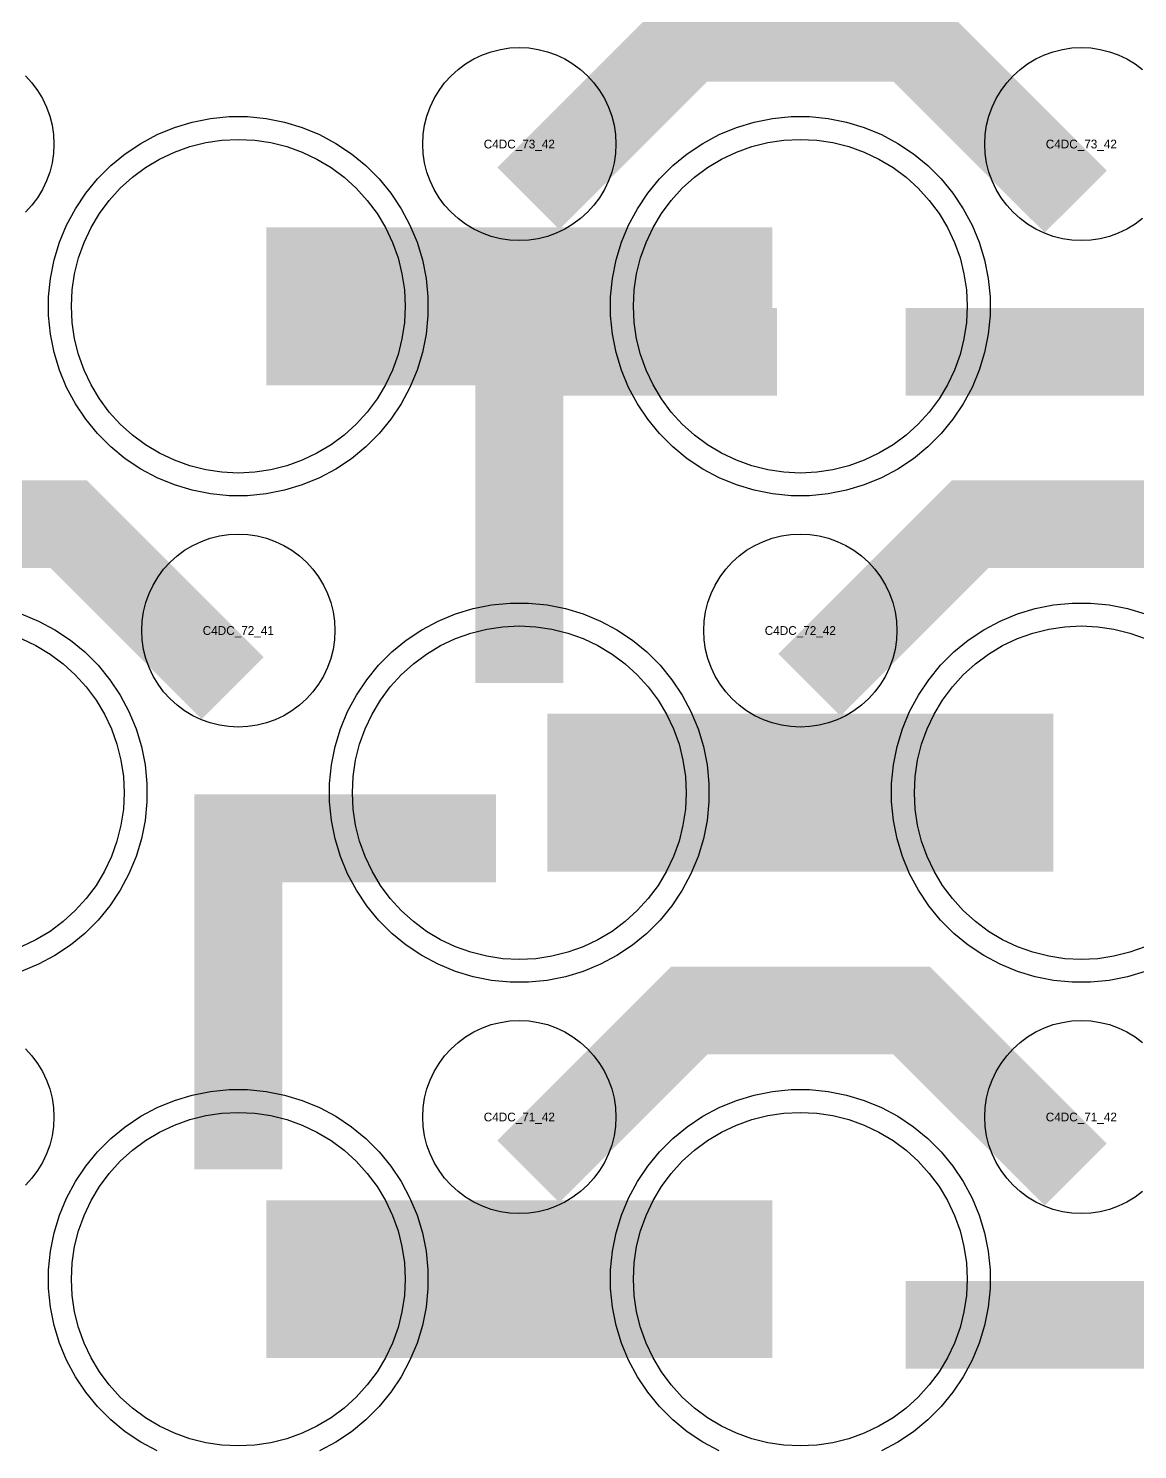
# Model space of a CAD drawing. Extents: x -11880 to 11880, y -14992 to 14992.
# Drawn here: x 1300.3 to 1616, y -5050.1 to -4645.3 of the extents above; entities that cross this region are included whole.
import ezdxf
from ezdxf.enums import TextEntityAlignment as Align

# ---------------------------------------------------------------- set-up
doc = ezdxf.new("R2010")
doc.units = 0
doc.header["$MEASUREMENT"] = 0
for name, color, linetype in [('GDS_775_DT_237', 138, 'CONTINUOUS'), ('RDL1_FS', 34, 'CONTINUOUS'), ('RDL_BS', 160, 'CONTINUOUS')]:
    doc.layers.add(name, color=color, linetype=linetype)

msp = doc.modelspace()

# ---------------------------------------------------------------- linework, layer by layer
at = {"layer": 'RDL1_FS', "color": 241, "true_color": 0xf7abae}
for points in [[(1360, -4771.894), (1355.343, -4771.665), (1350.732, -4770.981), (1346.209, -4769.849), (1341.819, -4768.277), (1337.605, -4766.285), (1333.605, -4763.887), (1329.86, -4761.109), (1326.406, -4757.979), (1323.276, -4754.525), (1320.498, -4750.78), (1318.1, -4746.78), (1316.108, -4742.566), (1314.536, -4738.176), (1313.404, -4733.653), (1312.72, -4729.042), (1312.491, -4724.385), (1312.72, -4719.728), (1313.404, -4715.117), (1314.536, -4710.594), (1316.108, -4706.204), (1318.1, -4701.99), (1320.498, -4697.99), (1323.276, -4694.245), (1326.406, -4690.791), (1329.86, -4687.661), (1333.605, -4684.883), (1337.605, -4682.485), (1341.819, -4680.493), (1346.209, -4678.921), (1350.732, -4677.789), (1355.343, -4677.105), (1360, -4676.876), (1364.657, -4677.105), (1369.268, -4677.789), (1373.791, -4678.921), (1378.181, -4680.493), (1382.395, -4682.485), (1386.395, -4684.883), (1390.14, -4687.661), (1393.594, -4690.791), (1396.724, -4694.245), (1399.502, -4697.99), (1401.9, -4701.99), (1403.892, -4706.204), (1405.464, -4710.594), (1406.596, -4715.117), (1407.28, -4719.728), (1407.509, -4724.385), (1407.28, -4729.042), (1406.596, -4733.653), (1405.464, -4738.176), (1403.892, -4742.566), (1401.9, -4746.78), (1399.502, -4750.78), (1396.724, -4754.525), (1393.594, -4757.979), (1390.14, -4761.109), (1386.395, -4763.887), (1382.395, -4766.285), (1378.181, -4768.277), (1373.791, -4769.849), (1369.268, -4770.981), (1364.657, -4771.665)], [(1520, -4771.894), (1515.343, -4771.665), (1510.732, -4770.981), (1506.209, -4769.849), (1501.819, -4768.277), (1497.605, -4766.285), (1493.605, -4763.887), (1489.86, -4761.109), (1486.406, -4757.979), (1483.276, -4754.525), (1480.498, -4750.78), (1478.1, -4746.78), (1476.108, -4742.566), (1474.536, -4738.176), (1473.404, -4733.653), (1472.72, -4729.042), (1472.491, -4724.385), (1472.72, -4719.728), (1473.404, -4715.117), (1474.536, -4710.594), (1476.108, -4706.204), (1478.1, -4701.99), (1480.498, -4697.99), (1483.276, -4694.245), (1486.406, -4690.791), (1489.86, -4687.661), (1493.605, -4684.883), (1497.605, -4682.485), (1501.819, -4680.493), (1506.209, -4678.921), (1510.732, -4677.789), (1515.343, -4677.105), (1520, -4676.876), (1524.657, -4677.105), (1529.268, -4677.789), (1533.791, -4678.921), (1538.181, -4680.493), (1542.395, -4682.485), (1546.395, -4684.883), (1550.14, -4687.661), (1553.594, -4690.791), (1556.724, -4694.245), (1559.502, -4697.99), (1561.9, -4701.99), (1563.892, -4706.204), (1565.464, -4710.594), (1566.596, -4715.117), (1567.28, -4719.728), (1567.509, -4724.385), (1567.28, -4729.042), (1566.596, -4733.653), (1565.464, -4738.176), (1563.892, -4742.566), (1561.9, -4746.78), (1559.502, -4750.78), (1556.724, -4754.525), (1553.594, -4757.979), (1550.14, -4761.109), (1546.395, -4763.887), (1542.395, -4766.285), (1538.181, -4768.277), (1533.791, -4769.849), (1529.268, -4770.981), (1524.657, -4771.665)], [(1440, -4910.459), (1435.343, -4910.23), (1430.732, -4909.546), (1426.209, -4908.414), (1421.819, -4906.842), (1417.605, -4904.85), (1413.605, -4902.452), (1409.86, -4899.674), (1406.406, -4896.544), (1403.276, -4893.09), (1400.498, -4889.345), (1398.1, -4885.345), (1396.108, -4881.131), (1394.536, -4876.741), (1393.404, -4872.218), (1392.72, -4867.607), (1392.491, -4862.95), (1392.72, -4858.293), (1393.404, -4853.682), (1394.536, -4849.159), (1396.108, -4844.769), (1398.1, -4840.555), (1400.498, -4836.555), (1403.276, -4832.81), (1406.406, -4829.356), (1409.86, -4826.226), (1413.605, -4823.448), (1417.605, -4821.05), (1421.819, -4819.058), (1426.209, -4817.486), (1430.732, -4816.354), (1435.343, -4815.67), (1440, -4815.441), (1444.657, -4815.67), (1449.268, -4816.354), (1453.791, -4817.486), (1458.181, -4819.058), (1462.395, -4821.05), (1466.395, -4823.448), (1470.14, -4826.226), (1473.594, -4829.356), (1476.724, -4832.81), (1479.502, -4836.555), (1481.9, -4840.555), (1483.892, -4844.769), (1485.464, -4849.159), (1486.596, -4853.682), (1487.28, -4858.293), (1487.509, -4862.95), (1487.28, -4867.607), (1486.596, -4872.218), (1485.464, -4876.741), (1483.892, -4881.131), (1481.9, -4885.345), (1479.502, -4889.345), (1476.724, -4893.09), (1473.594, -4896.544), (1470.14, -4899.674), (1466.395, -4902.452), (1462.395, -4904.85), (1458.181, -4906.842), (1453.791, -4908.414), (1449.268, -4909.546), (1444.657, -4910.23)], [(1360, -5049.024), (1355.343, -5048.795), (1350.732, -5048.111), (1346.209, -5046.979), (1341.819, -5045.407), (1337.605, -5043.415), (1333.605, -5041.017), (1329.86, -5038.239), (1326.406, -5035.109), (1323.276, -5031.655), (1320.498, -5027.91), (1318.1, -5023.91), (1316.108, -5019.696), (1314.536, -5015.306), (1313.404, -5010.783), (1312.72, -5006.172), (1312.491, -5001.515), (1312.72, -4996.858), (1313.404, -4992.247), (1314.536, -4987.724), (1316.108, -4983.334), (1318.1, -4979.12), (1320.498, -4975.12), (1323.276, -4971.375), (1326.406, -4967.921), (1329.86, -4964.791), (1333.605, -4962.013), (1337.605, -4959.615), (1341.819, -4957.623), (1346.209, -4956.051), (1350.732, -4954.919), (1355.343, -4954.235), (1360, -4954.006), (1364.657, -4954.235), (1369.268, -4954.919), (1373.791, -4956.051), (1378.181, -4957.623), (1382.395, -4959.615), (1386.395, -4962.013), (1390.14, -4964.791), (1393.594, -4967.921), (1396.724, -4971.375), (1399.502, -4975.12), (1401.9, -4979.12), (1403.892, -4983.334), (1405.464, -4987.724), (1406.596, -4992.247), (1407.28, -4996.858), (1407.509, -5001.515), (1407.28, -5006.172), (1406.596, -5010.783), (1405.464, -5015.306), (1403.892, -5019.696), (1401.9, -5023.91), (1399.502, -5027.91), (1396.724, -5031.655), (1393.594, -5035.109), (1390.14, -5038.239), (1386.395, -5041.017), (1382.395, -5043.415), (1378.181, -5045.407), (1373.791, -5046.979), (1369.268, -5048.111), (1364.657, -5048.795)], [(1520, -5049.024), (1515.343, -5048.795), (1510.732, -5048.111), (1506.209, -5046.979), (1501.819, -5045.407), (1497.605, -5043.415), (1493.605, -5041.017), (1489.86, -5038.239), (1486.406, -5035.109), (1483.276, -5031.655), (1480.498, -5027.91), (1478.1, -5023.91), (1476.108, -5019.696), (1474.536, -5015.306), (1473.404, -5010.783), (1472.72, -5006.172), (1472.491, -5001.515), (1472.72, -4996.858), (1473.404, -4992.247), (1474.536, -4987.724), (1476.108, -4983.334), (1478.1, -4979.12), (1480.498, -4975.12), (1483.276, -4971.375), (1486.406, -4967.921), (1489.86, -4964.791), (1493.605, -4962.013), (1497.605, -4959.615), (1501.819, -4957.623), (1506.209, -4956.051), (1510.732, -4954.919), (1515.343, -4954.235), (1520, -4954.006), (1524.657, -4954.235), (1529.268, -4954.919), (1533.791, -4956.051), (1538.181, -4957.623), (1542.395, -4959.615), (1546.395, -4962.013), (1550.14, -4964.791), (1553.594, -4967.921), (1556.724, -4971.375), (1559.502, -4975.12), (1561.9, -4979.12), (1563.892, -4983.334), (1565.464, -4987.724), (1566.596, -4992.247), (1567.28, -4996.858), (1567.509, -5001.515), (1567.28, -5006.172), (1566.596, -5010.783), (1565.464, -5015.306), (1563.892, -5019.696), (1561.9, -5023.91), (1559.502, -5027.91), (1556.724, -5031.655), (1553.594, -5035.109), (1550.14, -5038.239), (1546.395, -5041.017), (1542.395, -5043.415), (1538.181, -5045.407), (1533.791, -5046.979), (1529.268, -5048.111), (1524.657, -5048.795)]]:
    msp.add_lwpolyline(points, close=True, dxfattribs=at)
for points in [[(1368.002, -4724.385, 45, 45, 0), (1440.002, -4724.385, 45, 45, 0)], [(1440.002, -4724.385, 45, 45, 0), (1512.002, -4724.385, 45, 45, 0)], [(1448.002, -4862.95, 45, 45, 0), (1520.002, -4862.95, 45, 45, 0)], [(1520.002, -4862.95, 45, 45, 0), (1592.002, -4862.95, 45, 45, 0)], [(1368.002, -5001.515, 45, 45, 0), (1440.002, -5001.515, 45, 45, 0)], [(1440.002, -5001.515, 45, 45, 0), (1512.002, -5001.515, 45, 45, 0)]]:
    msp.add_lwpolyline(points, format="xyseb", dxfattribs=at)
msp.add_lwpolyline([(1618.181, -4906.842), (1613.791, -4908.414), (1609.268, -4909.546), (1604.657, -4910.23), (1600, -4910.459), (1595.343, -4910.23), (1590.732, -4909.546), (1586.209, -4908.414), (1581.819, -4906.842), (1577.605, -4904.85), (1573.605, -4902.452), (1569.86, -4899.674), (1566.406, -4896.544), (1563.276, -4893.09), (1560.498, -4889.345), (1558.1, -4885.345), (1556.108, -4881.131), (1554.536, -4876.741), (1553.404, -4872.218), (1552.72, -4867.607), (1552.491, -4862.95), (1552.72, -4858.293), (1553.404, -4853.682), (1554.536, -4849.159), (1556.108, -4844.769), (1558.1, -4840.555), (1560.498, -4836.555), (1563.276, -4832.81), (1566.406, -4829.356), (1569.86, -4826.226), (1573.605, -4823.448), (1577.605, -4821.05), (1581.819, -4819.058), (1586.209, -4817.486), (1590.732, -4816.354), (1595.343, -4815.67), (1600, -4815.441), (1604.657, -4815.67), (1609.268, -4816.354), (1613.791, -4817.486), (1618.181, -4819.058)], dxfattribs=at)
at = {"layer": 'RDL1_FS'}
msp.add_lwpolyline([(1298.181, -4819.058), (1302.395, -4821.05), (1306.395, -4823.448), (1310.14, -4826.226), (1313.594, -4829.356), (1316.724, -4832.81), (1319.502, -4836.555), (1321.9, -4840.555), (1323.892, -4844.769), (1325.464, -4849.159), (1326.596, -4853.682), (1327.28, -4858.293), (1327.509, -4862.95), (1327.28, -4867.607), (1326.596, -4872.218), (1325.464, -4876.741), (1323.892, -4881.131), (1321.9, -4885.345), (1319.502, -4889.345), (1316.724, -4893.09), (1313.594, -4896.544), (1310.14, -4899.674), (1306.395, -4902.452), (1302.395, -4904.85), (1298.181, -4906.842)], dxfattribs=at)
at = {"layer": 'RDL_BS'}
for points in [[(1442.562, -4693.699, 25, 25, 0), (1488.377, -4647.884, 25, 25, 0), (1521.93, -4647.884, 25, 25, 0)], [(1598.401, -4694.598, 25, 25, 0), (1551.687, -4647.884, 25, 25, 0), (1521.929, -4647.884, 25, 25, 0)], [(1358.401, -4833.163, 25, 25, 0), (1311.687, -4786.449, 25, 25, 0), (1281.929, -4786.449, 25, 25, 0)], [(1522.562, -4832.264, 25, 25, 0), (1568.377, -4786.449, 25, 25, 0), (1601.93, -4786.449, 25, 25, 0)], [(1678.401, -4833.163, 25, 25, 0), (1631.687, -4786.449, 25, 25, 0), (1601.929, -4786.449, 25, 25, 0)], [(1360, -4893.932, 25, 25, 0), (1360, -4939.552, 25, 25, 0)], [(1442.562, -4970.829, 25, 25, 0), (1488.377, -4925.014, 25, 25, 0), (1521.93, -4925.014, 25, 25, 0)], [(1598.401, -4971.728, 25, 25, 0), (1551.687, -4925.014, 25, 25, 0), (1521.929, -4925.014, 25, 25, 0)]]:
    msp.add_lwpolyline(points, format="xyseb", dxfattribs=at)
for points in [[(1440, -4705.691), (1437.307, -4705.559), (1434.635, -4705.163), (1432.016, -4704.506), (1429.481, -4703.599), (1427.044, -4702.447), (1424.72, -4701.054), (1422.557, -4699.451), (1420.558, -4697.639), (1418.746, -4695.64), (1417.143, -4693.477), (1415.75, -4691.153), (1414.598, -4688.716), (1413.691, -4686.181), (1413.034, -4683.562), (1412.638, -4680.89), (1412.506, -4678.197), (1412.638, -4675.504), (1413.034, -4672.832), (1413.691, -4670.213), (1414.598, -4667.678), (1415.75, -4665.241), (1417.143, -4662.917), (1418.746, -4660.754), (1420.558, -4658.755), (1422.557, -4656.943), (1424.72, -4655.34), (1427.044, -4653.947), (1429.481, -4652.795), (1432.016, -4651.888), (1434.635, -4651.231), (1437.307, -4650.835), (1440, -4650.703), (1442.693, -4650.835), (1445.365, -4651.231), (1447.984, -4651.888), (1450.519, -4652.795), (1452.956, -4653.947), (1455.28, -4655.34), (1457.443, -4656.943), (1459.442, -4658.755), (1461.254, -4660.754), (1462.857, -4662.917), (1464.25, -4665.241), (1465.402, -4667.678), (1466.309, -4670.213), (1466.966, -4672.832), (1467.362, -4675.504), (1467.494, -4678.197), (1467.362, -4680.89), (1466.966, -4683.562), (1466.309, -4686.181), (1465.402, -4688.716), (1464.25, -4691.153), (1462.857, -4693.477), (1461.254, -4695.64), (1459.442, -4697.639), (1457.443, -4699.451), (1455.28, -4701.054), (1452.956, -4702.447), (1450.519, -4703.599), (1447.984, -4704.506), (1445.365, -4705.163), (1442.693, -4705.559)], [(1360, -4844.256), (1357.307, -4844.124), (1354.635, -4843.728), (1352.016, -4843.071), (1349.481, -4842.164), (1347.044, -4841.012), (1344.72, -4839.619), (1342.557, -4838.016), (1340.558, -4836.204), (1338.746, -4834.205), (1337.143, -4832.042), (1335.75, -4829.718), (1334.598, -4827.281), (1333.691, -4824.746), (1333.034, -4822.127), (1332.638, -4819.455), (1332.506, -4816.762), (1332.638, -4814.069), (1333.034, -4811.397), (1333.691, -4808.778), (1334.598, -4806.243), (1335.75, -4803.806), (1337.143, -4801.482), (1338.746, -4799.319), (1340.558, -4797.32), (1342.557, -4795.508), (1344.72, -4793.905), (1347.044, -4792.512), (1349.481, -4791.36), (1352.016, -4790.453), (1354.635, -4789.796), (1357.307, -4789.4), (1360, -4789.268), (1362.693, -4789.4), (1365.365, -4789.796), (1367.984, -4790.453), (1370.519, -4791.36), (1372.956, -4792.512), (1375.28, -4793.905), (1377.443, -4795.508), (1379.442, -4797.32), (1381.254, -4799.319), (1382.857, -4801.482), (1384.25, -4803.806), (1385.402, -4806.243), (1386.309, -4808.778), (1386.966, -4811.397), (1387.362, -4814.069), (1387.494, -4816.762), (1387.362, -4819.455), (1386.966, -4822.127), (1386.309, -4824.746), (1385.402, -4827.281), (1384.25, -4829.718), (1382.857, -4832.042), (1381.254, -4834.205), (1379.442, -4836.204), (1377.443, -4838.016), (1375.28, -4839.619), (1372.956, -4841.012), (1370.519, -4842.164), (1367.984, -4843.071), (1365.365, -4843.728), (1362.693, -4844.124)], [(1520, -4844.256), (1517.307, -4844.124), (1514.635, -4843.728), (1512.016, -4843.071), (1509.481, -4842.164), (1507.044, -4841.012), (1504.72, -4839.619), (1502.557, -4838.016), (1500.558, -4836.204), (1498.746, -4834.205), (1497.143, -4832.042), (1495.75, -4829.718), (1494.598, -4827.281), (1493.691, -4824.746), (1493.034, -4822.127), (1492.638, -4819.455), (1492.506, -4816.762), (1492.638, -4814.069), (1493.034, -4811.397), (1493.691, -4808.778), (1494.598, -4806.243), (1495.75, -4803.806), (1497.143, -4801.482), (1498.746, -4799.319), (1500.558, -4797.32), (1502.557, -4795.508), (1504.72, -4793.905), (1507.044, -4792.512), (1509.481, -4791.36), (1512.016, -4790.453), (1514.635, -4789.796), (1517.307, -4789.4), (1520, -4789.268), (1522.693, -4789.4), (1525.365, -4789.796), (1527.984, -4790.453), (1530.519, -4791.36), (1532.956, -4792.512), (1535.28, -4793.905), (1537.443, -4795.508), (1539.442, -4797.32), (1541.254, -4799.319), (1542.857, -4801.482), (1544.25, -4803.806), (1545.402, -4806.243), (1546.309, -4808.778), (1546.966, -4811.397), (1547.362, -4814.069), (1547.494, -4816.762), (1547.362, -4819.455), (1546.966, -4822.127), (1546.309, -4824.746), (1545.402, -4827.281), (1544.25, -4829.718), (1542.857, -4832.042), (1541.254, -4834.205), (1539.442, -4836.204), (1537.443, -4838.016), (1535.28, -4839.619), (1532.956, -4841.012), (1530.519, -4842.164), (1527.984, -4843.071), (1525.365, -4843.728), (1522.693, -4844.124)], [(1440, -4982.821), (1437.307, -4982.689), (1434.635, -4982.293), (1432.016, -4981.636), (1429.481, -4980.729), (1427.044, -4979.577), (1424.72, -4978.184), (1422.557, -4976.581), (1420.558, -4974.769), (1418.746, -4972.77), (1417.143, -4970.607), (1415.75, -4968.283), (1414.598, -4965.846), (1413.691, -4963.311), (1413.034, -4960.692), (1412.638, -4958.02), (1412.506, -4955.327), (1412.638, -4952.634), (1413.034, -4949.962), (1413.691, -4947.343), (1414.598, -4944.808), (1415.75, -4942.371), (1417.143, -4940.047), (1418.746, -4937.884), (1420.558, -4935.885), (1422.557, -4934.073), (1424.72, -4932.47), (1427.044, -4931.077), (1429.481, -4929.925), (1432.016, -4929.018), (1434.635, -4928.361), (1437.307, -4927.965), (1440, -4927.833), (1442.693, -4927.965), (1445.365, -4928.361), (1447.984, -4929.018), (1450.519, -4929.925), (1452.956, -4931.077), (1455.28, -4932.47), (1457.443, -4934.073), (1459.442, -4935.885), (1461.254, -4937.884), (1462.857, -4940.047), (1464.25, -4942.371), (1465.402, -4944.808), (1466.309, -4947.343), (1466.966, -4949.962), (1467.362, -4952.634), (1467.494, -4955.327), (1467.362, -4958.02), (1466.966, -4960.692), (1466.309, -4963.311), (1465.402, -4965.846), (1464.25, -4968.283), (1462.857, -4970.607), (1461.254, -4972.77), (1459.442, -4974.769), (1457.443, -4976.581), (1455.28, -4978.184), (1452.956, -4979.577), (1450.519, -4980.729), (1447.984, -4981.636), (1445.365, -4982.293), (1442.693, -4982.689)]]:
    msp.add_lwpolyline(points, close=True, dxfattribs=at)
for points in [[(1617.443, -4699.451), (1615.28, -4701.054), (1612.956, -4702.447), (1610.519, -4703.599), (1607.984, -4704.506), (1605.365, -4705.163), (1602.693, -4705.559), (1600, -4705.691), (1597.307, -4705.559), (1594.635, -4705.163), (1592.016, -4704.506), (1589.481, -4703.599), (1587.044, -4702.447), (1584.72, -4701.054), (1582.557, -4699.451), (1580.558, -4697.639), (1578.746, -4695.64), (1577.143, -4693.477), (1575.75, -4691.153), (1574.598, -4688.716), (1573.691, -4686.181), (1573.034, -4683.562), (1572.638, -4680.89), (1572.506, -4678.197), (1572.638, -4675.504), (1573.034, -4672.832), (1573.691, -4670.213), (1574.598, -4667.678), (1575.75, -4665.241), (1577.143, -4662.917), (1578.746, -4660.754), (1580.558, -4658.755), (1582.557, -4656.943), (1584.72, -4655.34), (1587.044, -4653.947), (1589.481, -4652.795), (1592.016, -4651.888), (1594.635, -4651.231), (1597.307, -4650.835), (1600, -4650.703), (1602.693, -4650.835), (1605.365, -4651.231), (1607.984, -4651.888), (1610.519, -4652.795), (1612.956, -4653.947), (1615.28, -4655.34), (1617.443, -4656.943)], [(1299.442, -4658.755), (1301.254, -4660.754), (1302.857, -4662.917), (1304.25, -4665.241), (1305.402, -4667.678), (1306.309, -4670.213), (1306.966, -4672.832), (1307.362, -4675.504), (1307.494, -4678.197), (1307.362, -4680.89), (1306.966, -4683.562), (1306.309, -4686.181), (1305.402, -4688.716), (1304.25, -4691.153), (1302.857, -4693.477), (1301.254, -4695.64), (1299.442, -4697.639)], [(1298.205, -4812.044), (1303.115, -4814.075), (1307.777, -4816.567), (1312.191, -4819.514), (1316.292, -4822.876), (1320.074, -4826.658), (1323.436, -4830.759), (1326.383, -4835.173), (1328.875, -4839.835), (1330.906, -4844.745), (1332.437, -4849.785), (1333.483, -4855.012), (1334, -4860.306), (1334, -4865.594), (1333.483, -4870.888), (1332.437, -4876.115), (1330.906, -4881.155), (1328.875, -4886.065), (1326.383, -4890.727), (1323.436, -4895.141), (1320.074, -4899.242), (1316.292, -4903.024), (1312.191, -4906.386), (1307.777, -4909.333), (1303.115, -4911.825), (1298.205, -4913.856)], [(1617.443, -4976.581), (1615.28, -4978.184), (1612.956, -4979.577), (1610.519, -4980.729), (1607.984, -4981.636), (1605.365, -4982.293), (1602.693, -4982.689), (1600, -4982.821), (1597.307, -4982.689), (1594.635, -4982.293), (1592.016, -4981.636), (1589.481, -4980.729), (1587.044, -4979.577), (1584.72, -4978.184), (1582.557, -4976.581), (1580.558, -4974.769), (1578.746, -4972.77), (1577.143, -4970.607), (1575.75, -4968.283), (1574.598, -4965.846), (1573.691, -4963.311), (1573.034, -4960.692), (1572.638, -4958.02), (1572.506, -4955.327), (1572.638, -4952.634), (1573.034, -4949.962), (1573.691, -4947.343), (1574.598, -4944.808), (1575.75, -4942.371), (1577.143, -4940.047), (1578.746, -4937.884), (1580.558, -4935.885), (1582.557, -4934.073), (1584.72, -4932.47), (1587.044, -4931.077), (1589.481, -4929.925), (1592.016, -4929.018), (1594.635, -4928.361), (1597.307, -4927.965), (1600, -4927.833), (1602.693, -4927.965), (1605.365, -4928.361), (1607.984, -4929.018), (1610.519, -4929.925), (1612.956, -4931.077), (1615.28, -4932.47), (1617.443, -4934.073)], [(1299.442, -4935.885), (1301.254, -4937.884), (1302.857, -4940.047), (1304.25, -4942.371), (1305.402, -4944.808), (1306.309, -4947.343), (1306.966, -4949.962), (1307.362, -4952.634), (1307.494, -4955.327), (1307.362, -4958.02), (1306.966, -4960.692), (1306.309, -4963.311), (1305.402, -4965.846), (1304.25, -4968.283), (1302.857, -4970.607), (1301.254, -4972.77), (1299.442, -4974.769)]]:
    msp.add_lwpolyline(points, dxfattribs=at)
at = {"layer": 'RDL_BS', "color": 241, "true_color": 0xf7abae}
for points in [[(1357.356, -4778.385), (1352.062, -4777.868), (1346.835, -4776.822), (1341.795, -4775.291), (1336.885, -4773.26), (1332.223, -4770.768), (1327.809, -4767.821), (1323.708, -4764.459), (1319.926, -4760.677), (1316.564, -4756.576), (1313.617, -4752.162), (1311.125, -4747.5), (1309.094, -4742.59), (1307.563, -4737.55), (1306.517, -4732.323), (1306, -4727.029), (1306, -4721.741), (1306.517, -4716.447), (1307.563, -4711.22), (1309.094, -4706.18), (1311.125, -4701.27), (1313.617, -4696.608), (1316.564, -4692.194), (1319.926, -4688.093), (1323.708, -4684.311), (1327.809, -4680.949), (1332.223, -4678.002), (1336.885, -4675.51), (1341.795, -4673.479), (1346.835, -4671.948), (1352.062, -4670.902), (1357.356, -4670.385), (1362.644, -4670.385), (1367.938, -4670.902), (1373.165, -4671.948), (1378.205, -4673.479), (1383.115, -4675.51), (1387.777, -4678.002), (1392.191, -4680.949), (1396.292, -4684.311), (1400.074, -4688.093), (1403.436, -4692.194), (1406.383, -4696.608), (1408.875, -4701.27), (1410.906, -4706.18), (1412.437, -4711.22), (1413.483, -4716.447), (1414, -4721.741), (1414, -4727.029), (1413.483, -4732.323), (1412.437, -4737.55), (1410.906, -4742.59), (1408.875, -4747.5), (1406.383, -4752.162), (1403.436, -4756.576), (1400.074, -4760.677), (1396.292, -4764.459), (1392.191, -4767.821), (1387.777, -4770.768), (1383.115, -4773.26), (1378.205, -4775.291), (1373.165, -4776.822), (1367.938, -4777.868), (1362.644, -4778.385)], [(1517.356, -4778.385), (1512.062, -4777.868), (1506.835, -4776.822), (1501.795, -4775.291), (1496.885, -4773.26), (1492.223, -4770.768), (1487.809, -4767.821), (1483.708, -4764.459), (1479.926, -4760.677), (1476.564, -4756.576), (1473.617, -4752.162), (1471.125, -4747.5), (1469.094, -4742.59), (1467.563, -4737.55), (1466.517, -4732.323), (1466, -4727.029), (1466, -4721.741), (1466.517, -4716.447), (1467.563, -4711.22), (1469.094, -4706.18), (1471.125, -4701.27), (1473.617, -4696.608), (1476.564, -4692.194), (1479.926, -4688.093), (1483.708, -4684.311), (1487.809, -4680.949), (1492.223, -4678.002), (1496.885, -4675.51), (1501.795, -4673.479), (1506.835, -4671.948), (1512.062, -4670.902), (1517.356, -4670.385), (1522.644, -4670.385), (1527.938, -4670.902), (1533.165, -4671.948), (1538.205, -4673.479), (1543.115, -4675.51), (1547.777, -4678.002), (1552.191, -4680.949), (1556.292, -4684.311), (1560.074, -4688.093), (1563.436, -4692.194), (1566.383, -4696.608), (1568.875, -4701.27), (1570.906, -4706.18), (1572.437, -4711.22), (1573.483, -4716.447), (1574, -4721.741), (1574, -4727.029), (1573.483, -4732.323), (1572.437, -4737.55), (1570.906, -4742.59), (1568.875, -4747.5), (1566.383, -4752.162), (1563.436, -4756.576), (1560.074, -4760.677), (1556.292, -4764.459), (1552.191, -4767.821), (1547.777, -4770.768), (1543.115, -4773.26), (1538.205, -4775.291), (1533.165, -4776.822), (1527.938, -4777.868), (1522.644, -4778.385)], [(1437.356, -4916.95), (1432.062, -4916.433), (1426.835, -4915.387), (1421.795, -4913.856), (1416.885, -4911.825), (1412.223, -4909.333), (1407.809, -4906.386), (1403.708, -4903.024), (1399.926, -4899.242), (1396.564, -4895.141), (1393.617, -4890.727), (1391.125, -4886.065), (1389.094, -4881.155), (1387.563, -4876.115), (1386.517, -4870.888), (1386, -4865.594), (1386, -4860.306), (1386.517, -4855.012), (1387.563, -4849.785), (1389.094, -4844.745), (1391.125, -4839.835), (1393.617, -4835.173), (1396.564, -4830.759), (1399.926, -4826.658), (1403.708, -4822.876), (1407.809, -4819.514), (1412.223, -4816.567), (1416.885, -4814.075), (1421.795, -4812.044), (1426.835, -4810.513), (1432.062, -4809.467), (1437.356, -4808.95), (1442.644, -4808.95), (1447.938, -4809.467), (1453.165, -4810.513), (1458.205, -4812.044), (1463.115, -4814.075), (1467.777, -4816.567), (1472.191, -4819.514), (1476.292, -4822.876), (1480.074, -4826.658), (1483.436, -4830.759), (1486.383, -4835.173), (1488.875, -4839.835), (1490.906, -4844.745), (1492.437, -4849.785), (1493.483, -4855.012), (1494, -4860.306), (1494, -4865.594), (1493.483, -4870.888), (1492.437, -4876.115), (1490.906, -4881.155), (1488.875, -4886.065), (1486.383, -4890.727), (1483.436, -4895.141), (1480.074, -4899.242), (1476.292, -4903.024), (1472.191, -4906.386), (1467.777, -4909.333), (1463.115, -4911.825), (1458.205, -4913.856), (1453.165, -4915.387), (1447.938, -4916.433), (1442.644, -4916.95)]]:
    msp.add_lwpolyline(points, close=True, dxfattribs=at)
for points in [[(1440, -4831.675, 25, 25, 0), (1440, -4724.898, 25, 25, 0)], [(1427.5, -4737.398, 25, 25, 0), (1513.333, -4737.398, 25, 25, 0)], [(1467.056, -4737.398, 25, 25, 0), (1508.26, -4737.398, 25, 25, 0)], [(1550.016, -4737.398, 25, 25, 0), (1659.281, -4737.398, 25, 25, 0)], [(1440, -4755.367, 25, 25, 0), (1440, -4800.987, 25, 25, 0)], [(1360, -4970.24, 25, 25, 0), (1360, -4863.463, 25, 25, 0)], [(1347.5, -4875.963, 25, 25, 0), (1433.333, -4875.963, 25, 25, 0)], [(1387.056, -4875.963, 25, 25, 0), (1428.26, -4875.963, 25, 25, 0)], [(1550.016, -5014.528, 25, 25, 0), (1659.281, -5014.528, 25, 25, 0)]]:
    msp.add_lwpolyline(points, format="xyseb", dxfattribs=at)
for points in [[(1618.205, -4913.856), (1613.165, -4915.387), (1607.938, -4916.433), (1602.644, -4916.95), (1597.356, -4916.95), (1592.062, -4916.433), (1586.835, -4915.387), (1581.795, -4913.856), (1576.885, -4911.825), (1572.223, -4909.333), (1567.809, -4906.386), (1563.708, -4903.024), (1559.926, -4899.242), (1556.564, -4895.141), (1553.617, -4890.727), (1551.125, -4886.065), (1549.094, -4881.155), (1547.563, -4876.115), (1546.517, -4870.888), (1546, -4865.594), (1546, -4860.306), (1546.517, -4855.012), (1547.563, -4849.785), (1549.094, -4844.745), (1551.125, -4839.835), (1553.617, -4835.173), (1556.564, -4830.759), (1559.926, -4826.658), (1563.708, -4822.876), (1567.809, -4819.514), (1572.223, -4816.567), (1576.885, -4814.075), (1581.795, -4812.044), (1586.835, -4810.513), (1592.062, -4809.467), (1597.356, -4808.95), (1602.644, -4808.95), (1607.938, -4809.467), (1613.165, -4810.513), (1618.205, -4812.044)], [(1336.885, -5050.39), (1332.223, -5047.898), (1327.809, -5044.951), (1323.708, -5041.589), (1319.926, -5037.807), (1316.564, -5033.706), (1313.617, -5029.292), (1311.125, -5024.63), (1309.094, -5019.72), (1307.563, -5014.68), (1306.517, -5009.453), (1306, -5004.159), (1306, -4998.871), (1306.517, -4993.577), (1307.563, -4988.35), (1309.094, -4983.31), (1311.125, -4978.4), (1313.617, -4973.738), (1316.564, -4969.324), (1319.926, -4965.223), (1323.708, -4961.441), (1327.809, -4958.079), (1332.223, -4955.132), (1336.885, -4952.64), (1341.795, -4950.609), (1346.835, -4949.078), (1352.062, -4948.032), (1357.356, -4947.515), (1362.644, -4947.515), (1367.938, -4948.032), (1373.165, -4949.078), (1378.205, -4950.609), (1383.115, -4952.64), (1387.777, -4955.132), (1392.191, -4958.079), (1396.292, -4961.441), (1400.074, -4965.223), (1403.436, -4969.324), (1406.383, -4973.738), (1408.875, -4978.4), (1410.906, -4983.31), (1412.437, -4988.35), (1413.483, -4993.577), (1414, -4998.871), (1414, -5004.159), (1413.483, -5009.453), (1412.437, -5014.68), (1410.906, -5019.72), (1408.875, -5024.63), (1406.383, -5029.292), (1403.436, -5033.706), (1400.074, -5037.807), (1396.292, -5041.589), (1392.191, -5044.951), (1387.777, -5047.898), (1383.115, -5050.39)], [(1496.885, -5050.39), (1492.223, -5047.898), (1487.809, -5044.951), (1483.708, -5041.589), (1479.926, -5037.807), (1476.564, -5033.706), (1473.617, -5029.292), (1471.125, -5024.63), (1469.094, -5019.72), (1467.563, -5014.68), (1466.517, -5009.453), (1466, -5004.159), (1466, -4998.871), (1466.517, -4993.577), (1467.563, -4988.35), (1469.094, -4983.31), (1471.125, -4978.4), (1473.617, -4973.738), (1476.564, -4969.324), (1479.926, -4965.223), (1483.708, -4961.441), (1487.809, -4958.079), (1492.223, -4955.132), (1496.885, -4952.64), (1501.795, -4950.609), (1506.835, -4949.078), (1512.062, -4948.032), (1517.356, -4947.515), (1522.644, -4947.515), (1527.938, -4948.032), (1533.165, -4949.078), (1538.205, -4950.609), (1543.115, -4952.64), (1547.777, -4955.132), (1552.191, -4958.079), (1556.292, -4961.441), (1560.074, -4965.223), (1563.436, -4969.324), (1566.383, -4973.738), (1568.875, -4978.4), (1570.906, -4983.31), (1572.437, -4988.35), (1573.483, -4993.577), (1574, -4998.871), (1574, -5004.159), (1573.483, -5009.453), (1572.437, -5014.68), (1570.906, -5019.72), (1568.875, -5024.63), (1566.383, -5029.292), (1563.436, -5033.706), (1560.074, -5037.807), (1556.292, -5041.589), (1552.191, -5044.951), (1547.777, -5047.898), (1543.115, -5050.39)]]:
    msp.add_lwpolyline(points, dxfattribs=at)

# ---------------------------------------------------------------- texts
at = {"layer": 'GDS_775_DT_237'}
for s, p in [('C4DC_73_42', (1440, -4678.197)), ('C4DC_73_42', (1440, -4678.197)), ('C4DC_73_42', (1600, -4678.197)), ('C4DC_73_42', (1600, -4678.197)), ('C4DC_72_41', (1360, -4816.762)), ('C4DC_72_41', (1360, -4816.762)), ('C4DC_72_42', (1520, -4816.762)), ('C4DC_72_42', (1520, -4816.762)), ('C4DC_71_42', (1440, -4955.327)), ('C4DC_71_42', (1440, -4955.327)), ('C4DC_71_42', (1600, -4955.327)), ('C4DC_71_42', (1600, -4955.327))]:
    msp.add_text(s, height=2.5, dxfattribs=at).set_placement(p, align=Align.MIDDLE_CENTER)

doc.saveas('drawing.dxf')
